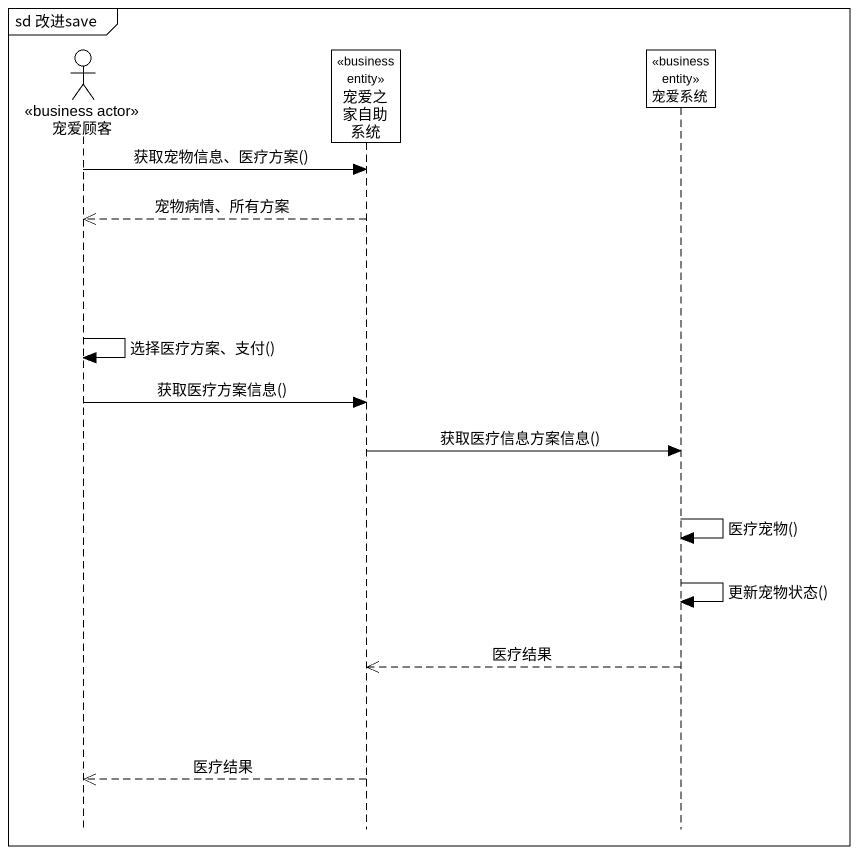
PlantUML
@startuml
mainframe sd 改进save
hide footbox
actor 宠爱顾客 <<business actor>>
participant 宠爱之家自助系统 <<business entity>>
participant 宠爱系统 <<business entity>>

宠爱顾客 -> 宠爱之家自助系统 : 获取宠物信息、医疗方案()
宠爱之家自助系统 -->> 宠爱顾客 : 宠物病情、所有方案
宠爱顾客 -> 宠爱顾客 : 选择医疗方案、支付()
宠爱顾客 -> 宠爱之家自助系统 : 获取医疗方案信息()
宠爱之家自助系统 -> 宠爱系统 : 获取医疗信息方案信息()
宠爱系统 -> 宠爱系统 : 医疗宠物()
宠爱系统 -> 宠爱系统 : 更新宠物状态()
宠爱系统 -->> 宠爱之家自助系统 : 医疗结果
宠爱之家自助系统 -->> 宠爱顾客 : 医疗结果
@enduml
